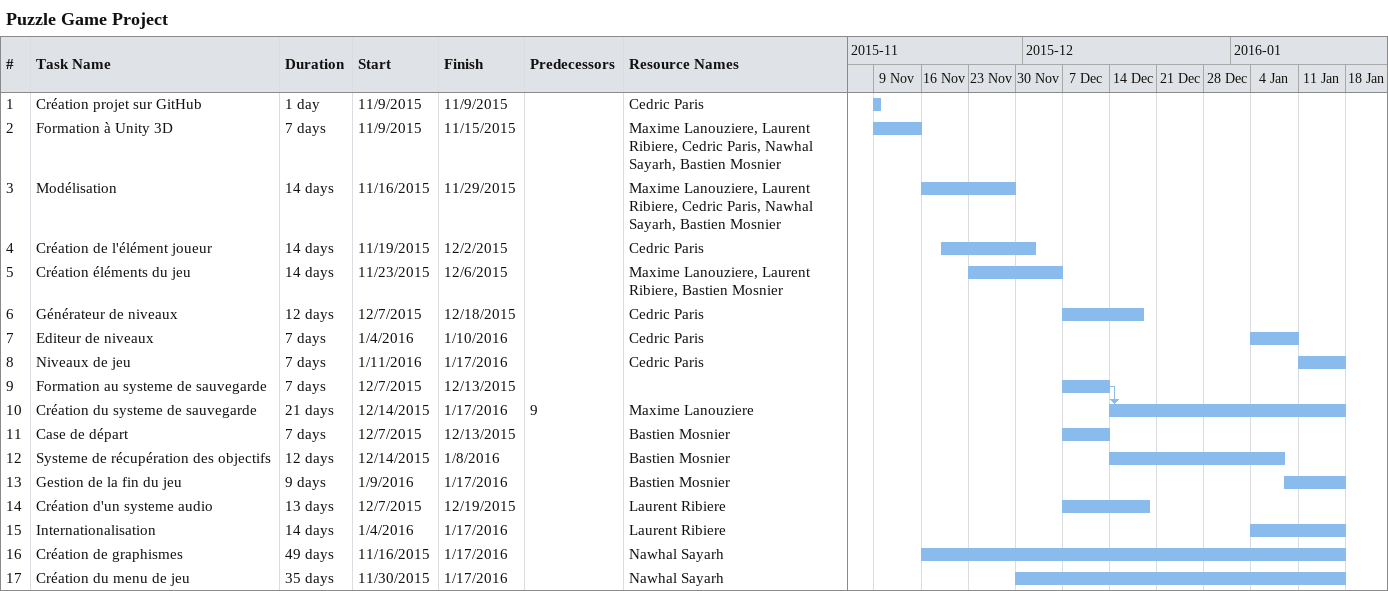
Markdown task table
Puzzle Game Project

| ID | Task | Duration | Start | Finish | Predecessors | Resources |
|---|---|---|---|---|---|---|
| 1 | Création projet sur GitHub | 1d | 2015-11-09 | 2015-11-09 |  | Cedric Paris |
| 2 | Formation à Unity 3D | 7d | 2015-11-09 | 2015-11-15 |  | Maxime Lanouziere, Laurent Ribiere, Cedric Paris, Nawhal Sayarh, Bastien Mosnier |
| 3 | Modélisation | 14d | 2015-11-16 | 2015-11-29 |  | Maxime Lanouziere, Laurent Ribiere, Cedric Paris, Nawhal Sayarh, Bastien Mosnier |
| 4 | Création de l'élément joueur | 14d | 2015-11-19 | 2015-12-02 |  | Cedric Paris |
| 5 | Création éléments du jeu | 14d | 2015-11-23 | 2015-12-06 |  | Maxime Lanouziere, Laurent Ribiere, Bastien Mosnier |
| 6 | Générateur de niveaux | 12d | 2015-12-07 | 2015-12-18 |  | Cedric Paris |
| 7 | Editeur de niveaux | 7d | 2016-01-04 | 2016-01-10 |  | Cedric Paris |
| 8 | Niveaux de jeu | 7d | 2016-01-11 | 2016-01-17 |  | Cedric Paris |
| 9 | Formation au systeme de sauvegarde | 7d | 2015-12-07 | 2015-12-13 |  |  |
| 10 | Création du systeme de sauvegarde | 21d | 2015-12-14 | 2016-01-17 | 9 | Maxime Lanouziere |
| 11 | Case de départ | 7d | 2015-12-07 | 2015-12-13 |  | Bastien Mosnier |
| 12 | Systeme de récupération des objectifs | 12d | 2015-12-14 | 2016-01-08 |  | Bastien Mosnier |
| 13 | Gestion de la fin du jeu | 9d | 2016-01-09 | 2016-01-17 |  | Bastien Mosnier |
| 14 | Création d'un systeme audio | 13d | 2015-12-07 | 2015-12-19 |  | Laurent Ribiere |
| 15 | Internationalisation | 14d | 2016-01-04 | 2016-01-17 |  | Laurent Ribiere |
| 16 | Création de graphismes | 49d | 2015-11-16 | 2016-01-17 |  | Nawhal Sayarh |
| 17 | Création du menu de jeu | 35d | 2015-11-30 | 2016-01-17 |  | Nawhal Sayarh |
